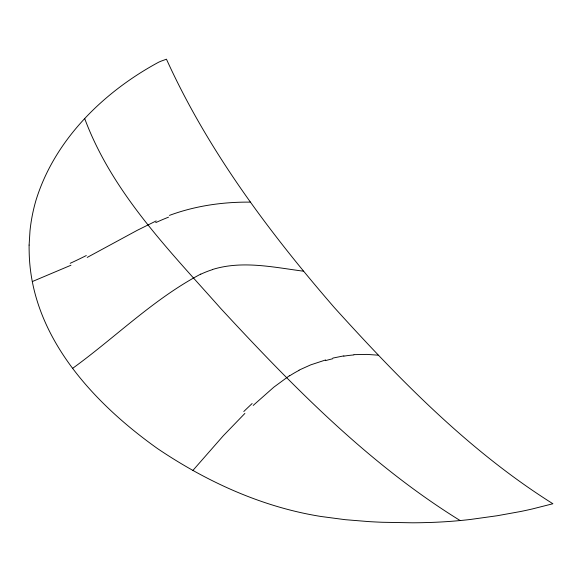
<?xml version="1.0" encoding="UTF-8"?>
<svg xmlns="http://www.w3.org/2000/svg" width="582" height="582" viewBox="0 0 582 582"><rect width="100%" height="100%" fill="white"/><g stroke="black" fill="none" stroke-linecap="round" stroke-linejoin="round"><path stroke-width="0.87" d="M192.86 470.482L223.284 435.773L244.891 413.416M253.192 405.428L273.838 387.161L289.56 375.616M72.663 368.319C115.512 337.284 153.692 298.901 200.768 274.078M87.191 257.433L137.221 230.334L156.209 220.913M299.039 370.123L310.701 364.87L325.658 359.945M70.96 265.239L32.352 281.543M169.413 215.405C195.268 205.817 223.044 201.823 250.558 202.136M212.401 269.531C242.105 260.234 273.424 267.247 303.426 271.19M332.889 358.076L343.889 355.857M353.958 354.656L366.929 354.402L378.14 355.173M460.151 520.548C368.886 464.109 293.001 386.623 220.571 308.278C169.086 250.129 112.428 192.889 84.717 118.648M343.766 356.177A191.303 105.015 -49.6 0 1 353.834 354.947M325.491 360.636A269 154.586 -52.8 0 1 332.708 358.745M289.589 375.87A107.917 64.5 -55.2 0 1 299.039 370.37M243.778 411.532A459.955 328.212 -61.1 0 1 252.152 403.522M86.296 255.549A351.986 272.231 -29.1 0 1 70.196 263.297M155.714 222.637A103.72 36.011 -32.6 0 1 168.54 217.166M200.761 274.202A78.286 42.908 -39.6 0 1 212.372 269.655M29.115 245.073L29.1 246.019A345.162 250.784 4.1 0 0 29.165 251.38C30.431 335.341 92.902 402.599 157.526 448.584C202.885 479.197 253.614 503.154 307.478 514.037A272.645 198.098 4.1 0 0 321.038 516.489L345.213 519.682L368.915 521.61A469.572 341.183 4.1 0 0 382.396 522.272L412.303 522.796A458.769 333.333 4.1 0 0 422.008 522.687L431.502 522.418A369.49 268.462 4.1 0 0 470.343 519.479L497.166 515.747L520.584 511.513A367.242 266.825 4.1 0 0 532.566 508.901L552.9 503.743C469.601 451.406 400.103 380.221 334.468 307.718C268.979 232.08 207.992 150.716 166.452 59.197L161.076 61.161A50.569 36.739 4.1 0 0 158.58 62.245C103.705 91.869 54.643 139.615 35.953 200.404A319.329 232.014 4.1 0 0 29.988 230.923L29.115 245.073"/></g></svg>
